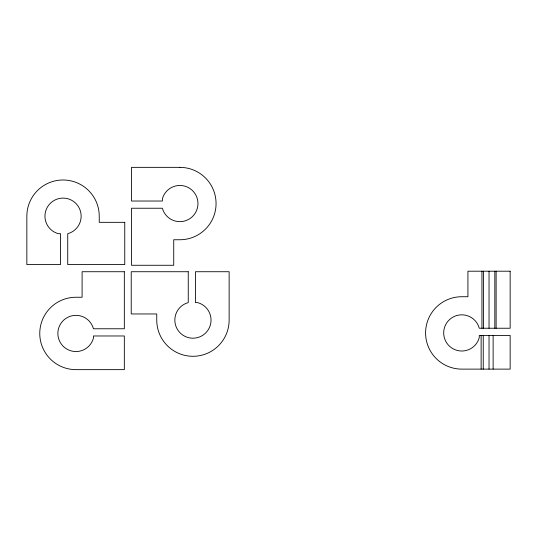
<?xml version="1.0" encoding="UTF-8"?>
<svg xmlns="http://www.w3.org/2000/svg" width="537" height="537" viewBox="0 0 537 537"><rect width="100%" height="100%" fill="white"/><g stroke="black" fill="none" stroke-linecap="round" stroke-linejoin="round"><path stroke-width="0.81" d="M496.128 271.205L496.128 328.235M494.825 271.205L494.825 328.235M493.127 335.45L493.127 369.12M489.032 271.205L489.032 328.235M489.032 335.45L489.032 369.12M483.434 271.205L483.434 328.235M483.246 335.45L483.246 369.12M481.944 271.205L481.944 328.235M481.125 335.45L481.125 369.12M179.868 167.356L131.498 167.356L131.498 201.026L162.382 201.026L162.382 198.871A18.097 18.097 0 0 1 190.246 188.729A18.097 18.097 0 0 1 190.246 218.378A18.097 18.097 0 0 1 162.382 208.235L131.498 208.235L131.498 265.271L173.733 265.271L173.733 239.75L179.868 239.75A36.194 36.194 0 0 0 216.062 203.557A36.194 36.194 0 0 0 179.868 167.356M124.759 222.331L99.244 222.331L99.244 216.196A36.194 36.194 0 0 0 63.044 179.996A36.194 36.194 0 0 0 26.85 216.196L26.85 264.56L60.52 264.56L60.52 233.676L58.365 233.676A18.097 18.097 0 0 1 48.223 205.812A18.097 18.097 0 0 1 77.872 205.812A18.097 18.097 0 0 1 67.729 233.676L67.729 264.56L124.759 264.56L124.759 222.331M510.15 271.205L467.922 271.205L467.922 296.726L461.786 296.726A36.194 36.194 0 0 0 425.586 332.92A36.194 36.194 0 0 0 461.786 369.12L510.15 369.12L510.15 335.45L479.266 335.45L479.266 337.605A18.097 18.097 0 0 1 451.402 347.748A18.097 18.097 0 0 1 451.402 318.099A18.097 18.097 0 0 1 479.266 328.235L510.15 328.235L510.15 271.205M124.329 271.729L82.101 271.729L82.101 297.25L75.965 297.25A36.194 36.194 0 0 0 39.765 333.443A36.194 36.194 0 0 0 75.965 369.644L124.329 369.644L124.329 335.974L93.445 335.974L93.445 338.129A18.097 18.097 0 0 1 65.581 348.271A18.097 18.097 0 0 1 65.581 318.622A18.097 18.097 0 0 1 93.445 328.765L124.329 328.765L124.329 271.729M188.252 271.729L131.223 271.729L131.223 313.964L156.744 313.964L156.744 320.099A36.194 36.194 0 0 0 192.937 356.293A36.194 36.194 0 0 0 229.138 320.099L229.138 271.729L195.468 271.729L195.468 302.613L197.623 302.613A18.097 18.097 0 0 1 207.765 330.477A18.097 18.097 0 0 1 178.116 330.477A18.097 18.097 0 0 1 188.252 302.613L188.252 271.729"/></g></svg>
